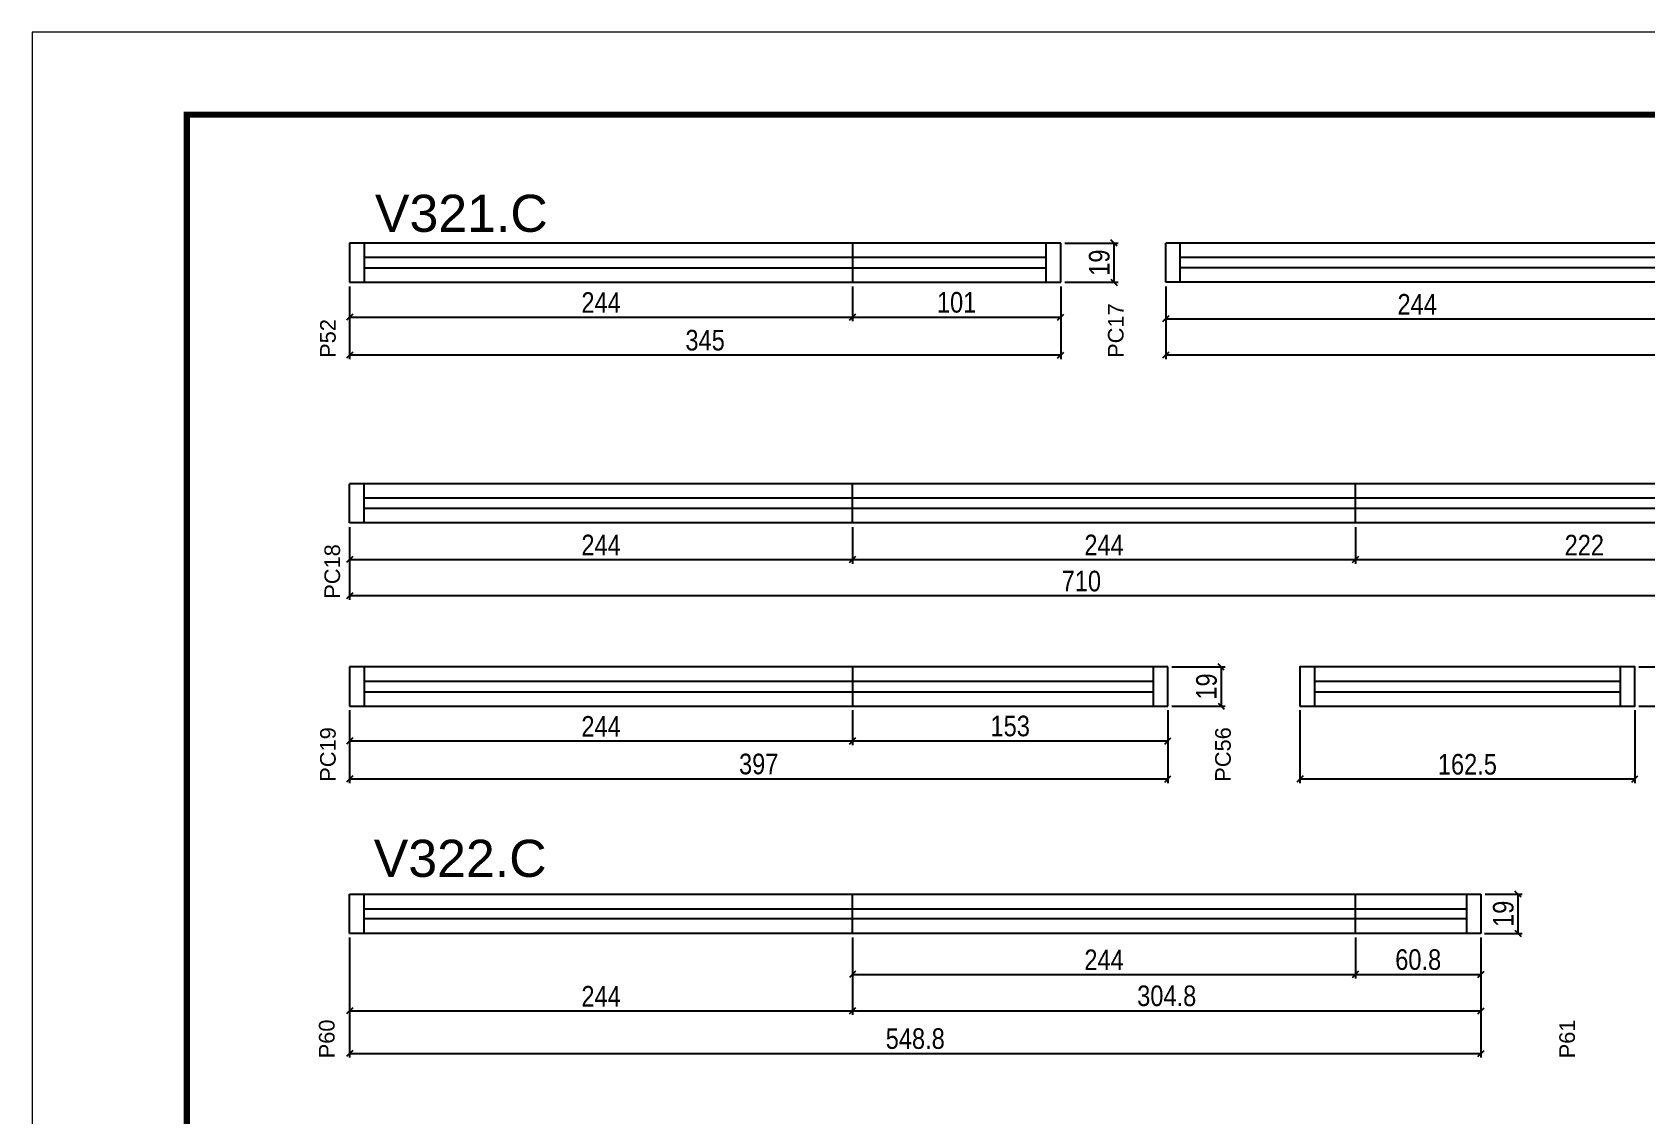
# Model space of a CAD drawing. Extents: x -3394 to 16474, y 3662 to 14397.
# Drawn here: x 7442 to 8225, y 11574 to 12099 of the extents above; entities that cross this region are included whole.
import ezdxf

# ---------------------------------------------------------------- set-up
doc = ezdxf.new("R2010")
doc.units = 0
doc.linetypes.add('DASHED', pattern=[0.75, 0.5, -0.25])
doc.layers.get('0').update_dxf_attribs({"linetype": 'CONTINUOUS'})
doc.layers.get('Defpoints').update_dxf_attribs({"linetype": 'CONTINUOUS'})
for name, color, linetype in [('COTA', 241, 'CONTINUOUS'), ('NOMENCLATURA', 7, 'CONTINUOUS'), ('Painéis', 200, 'CONTINUOUS'), ('SARR_2.2x7', 40, 'CONTINUOUS')]:
    doc.layers.add(name, color=color, linetype=linetype)
doc.layers.add('Folhas', color=255, linetype='CONTINUOUS', lineweight=9)
doc.layers.add('SARRAFO DE PRESSAO', color=251, linetype='DASHED', lineweight=9)
doc.styles.add('ARIAL', font='arial.ttf')
doc.styles.add('COTA TECNICA', font='techl___.ttf', dxfattribs={"height": 10})
doc.dimstyles.new('PAINEL', dxfattribs={"dimtxt": 10, "dimasz": 3, "dimexe": 3, "dimexo": 3, "dimgap": 3, "dimtad": 1, "dimdec": 1, "dimzin": 12, "dimdsep": 46, "dimtxsty": 'COTA TECNICA', "dimblk1": 'OBLIQUE', "dimblk2": 'OBLIQUE', "dimsah": 1, "dimcen": 0.9, "dimclrd": 4, "dimclre": 4, "dimclrt": 240, "dimadec": 1, "dimazin": 3, "dimtfac": 1, "dimtdec": 1, "dimtmove": 0, "dimatfit": 3, "dimfxl": 1, "dimtolj": 1, "dimtzin": 12, "dimarcsym": 0})

# ---------------------------------------------------------------- blocks, each defined once
blk = doc.blocks.new('9999999999')
at = {"layer": 'Folhas'}
blk.add_lwpolyline([(98138.98, 34190.21), (99623.98, 34190.21), (99623.98, 35240.21), (98138.98, 35240.21)], close=True, dxfattribs=at)
at = {"layer": 'Folhas', "color": 30, "const_width": 3}
blk.add_lwpolyline([(98213.98, 34230.21), (99583.98, 34230.21), (99583.98, 35200.21), (98213.98, 35200.21)], close=True, dxfattribs=at)
blk = doc.blocks.new('_Oblique')
at = {"color": 0, "linetype": 'ByBlock', "lineweight": -2}
blk.add_line((-0.5, -0.5), (0.5, 0.5), dxfattribs=at)
blk = doc.blocks.new('*D193')
at = {"layer": 'COTA', "color": 4, "linetype": 'Continuous', "lineweight": -2, "transparency": 16777216}
for p, q in [((7943.1, 11997.16), (7968.97, 11997.16)), ((7966.97, 11997.16), (7966.97, 11978.16)), ((7943.1, 11978.16), (7968.97, 11978.16))]:
    blk.add_line(p, q, dxfattribs=at)
at = {"layer": 'Defpoints', "color": 0, "linetype": 'Continuous', "transparency": 16777216}
for p in [(7941.1, 11997.16), (7941.1, 11978.16), (7966.97, 11978.16)]:
    blk.add_point(p, dxfattribs=at)
at = {"layer": 'COTA', "color": 4, "linetype": 'Continuous', "lineweight": -2, "transparency": 16777216, "xscale": 3, "yscale": 3, "zscale": 3}
for p, rotation in [((7966.97, 11997.16), 90), ((7966.97, 11978.16), 270)]:
    blk.add_blockref('_Oblique', p, dxfattribs=dict(at, rotation=rotation))
at = {"layer": 'COTA', "color": 240, "linetype": 'Continuous', "transparency": 16777216, "insert": (7959.88, 11987.66), "char_height": 10, "attachment_point": 5, "rotation": 90, "style": 'COTA TECNICA'}
blk.add_mtext('\\A1;19', dxfattribs=at)
blk = doc.blocks.new('*D194')
at = {"layer": 'COTA', "color": 4, "linetype": 'Continuous', "lineweight": -2, "transparency": 16777216}
for p, q in [((7596.14, 11976.16), (7596.14, 11940.78)), ((7941.1, 11976.16), (7941.1, 11940.78)), ((7941.1, 11942.78), (7596.14, 11942.78))]:
    blk.add_line(p, q, dxfattribs=at)
at = {"layer": 'Defpoints', "color": 0, "linetype": 'Continuous', "transparency": 16777216}
for p in [(7596.14, 11978.16), (7941.1, 11978.16), (7596.14, 11942.78)]:
    blk.add_point(p, dxfattribs=at)
at = {"layer": 'COTA', "color": 4, "linetype": 'Continuous', "lineweight": -2, "transparency": 16777216, "xscale": 3, "yscale": 3, "zscale": 3, "rotation": 180}
blk.add_blockref('_Oblique', (7596.14, 11942.78), dxfattribs=at)
at = {"layer": 'COTA', "color": 4, "linetype": 'Continuous', "lineweight": -2, "transparency": 16777216, "xscale": 3, "yscale": 3, "zscale": 3}
blk.add_blockref('_Oblique', (7941.1, 11942.78), dxfattribs=at)
at = {"layer": 'COTA', "color": 240, "linetype": 'Continuous', "transparency": 16777216, "insert": (7768.62, 11950), "char_height": 10, "attachment_point": 5, "style": 'COTA TECNICA'}
blk.add_mtext('\\A1;345', dxfattribs=at)
blk = doc.blocks.new('*D195')
at = {"layer": 'COTA', "color": 4, "linetype": 'Continuous', "lineweight": -2, "transparency": 16777216}
for p, q in [((7596.14, 11976.16), (7596.14, 11959.26)), ((7840.14, 11976.16), (7840.14, 11959.26)), ((7596.14, 11961.26), (7840.14, 11961.26))]:
    blk.add_line(p, q, dxfattribs=at)
at = {"layer": 'Defpoints', "color": 0, "linetype": 'Continuous', "transparency": 16777216}
for p in [(7596.14, 11978.16), (7840.14, 11978.16), (7840.14, 11961.26)]:
    blk.add_point(p, dxfattribs=at)
at = {"layer": 'COTA', "color": 4, "linetype": 'Continuous', "lineweight": -2, "transparency": 16777216, "xscale": 3, "yscale": 3, "zscale": 3, "rotation": 180}
blk.add_blockref('_Oblique', (7596.14, 11961.26), dxfattribs=at)
at = {"layer": 'COTA', "color": 4, "linetype": 'Continuous', "lineweight": -2, "transparency": 16777216, "xscale": 3, "yscale": 3, "zscale": 3}
blk.add_blockref('_Oblique', (7840.14, 11961.26), dxfattribs=at)
at = {"layer": 'COTA', "color": 240, "linetype": 'Continuous', "transparency": 16777216, "insert": (7718.14, 11968.33), "char_height": 10, "attachment_point": 5, "style": 'COTA TECNICA'}
blk.add_mtext('\\A1;244', dxfattribs=at)
blk = doc.blocks.new('*D196')
at = {"layer": 'COTA', "color": 4, "linetype": 'Continuous', "lineweight": -2, "transparency": 16777216}
for p, q in [((7840.14, 11976.16), (7840.14, 11959.26)), ((7941.1, 11976.16), (7941.1, 11959.26)), ((7840.14, 11961.26), (7941.1, 11961.26))]:
    blk.add_line(p, q, dxfattribs=at)
at = {"layer": 'Defpoints', "color": 0, "linetype": 'Continuous', "transparency": 16777216}
for p in [(7840.14, 11978.16), (7941.1, 11978.16), (7941.1, 11961.26)]:
    blk.add_point(p, dxfattribs=at)
at = {"layer": 'COTA', "color": 4, "linetype": 'Continuous', "lineweight": -2, "transparency": 16777216, "xscale": 3, "yscale": 3, "zscale": 3, "rotation": 180}
blk.add_blockref('_Oblique', (7840.14, 11961.26), dxfattribs=at)
at = {"layer": 'COTA', "color": 4, "linetype": 'Continuous', "lineweight": -2, "transparency": 16777216, "xscale": 3, "yscale": 3, "zscale": 3}
blk.add_blockref('_Oblique', (7941.1, 11961.26), dxfattribs=at)
at = {"layer": 'COTA', "color": 240, "linetype": 'Continuous', "transparency": 16777216, "insert": (7890.62, 11968.36), "char_height": 10, "attachment_point": 5, "style": 'COTA TECNICA'}
blk.add_mtext('\\A1;101', dxfattribs=at)
blk = doc.blocks.new('*D198')
at = {"layer": 'COTA', "color": 4, "linetype": 'Continuous', "lineweight": -2, "transparency": 16777216}
for p, q in [((7992.05, 11976.16), (7992.05, 11958.39)), ((8236.05, 11976.16), (8236.05, 11958.39)), ((7992.05, 11960.39), (8236.05, 11960.39))]:
    blk.add_line(p, q, dxfattribs=at)
at = {"layer": 'Defpoints', "color": 0, "linetype": 'Continuous', "transparency": 16777216}
for p in [(7992.05, 11978.16), (8236.05, 11978.16), (8236.05, 11960.39)]:
    blk.add_point(p, dxfattribs=at)
at = {"layer": 'COTA', "color": 4, "linetype": 'Continuous', "lineweight": -2, "transparency": 16777216, "xscale": 3, "yscale": 3, "zscale": 3, "rotation": 180}
blk.add_blockref('_Oblique', (7992.05, 11960.39), dxfattribs=at)
at = {"layer": 'COTA', "color": 4, "linetype": 'Continuous', "lineweight": -2, "transparency": 16777216, "xscale": 3, "yscale": 3, "zscale": 3}
blk.add_blockref('_Oblique', (8236.05, 11960.39), dxfattribs=at)
at = {"layer": 'COTA', "color": 240, "linetype": 'Continuous', "transparency": 16777216, "insert": (8114.05, 11967.47), "char_height": 10, "attachment_point": 5, "style": 'COTA TECNICA'}
blk.add_mtext('\\A1;244', dxfattribs=at)
blk = doc.blocks.new('*D201')
at = {"layer": 'COTA', "color": 4, "linetype": 'Continuous', "lineweight": -2, "transparency": 16777216}
for p, q in [((7992.05, 11976.16), (7992.05, 11940.78)), ((8622.03, 11976.16), (8622.03, 11940.78)), ((8622.03, 11942.78), (7992.05, 11942.78))]:
    blk.add_line(p, q, dxfattribs=at)
at = {"layer": 'Defpoints', "color": 0, "linetype": 'Continuous', "transparency": 16777216}
for p in [(7992.05, 11978.16), (8622.03, 11978.16), (7992.05, 11942.78)]:
    blk.add_point(p, dxfattribs=at)
at = {"layer": 'COTA', "color": 4, "linetype": 'Continuous', "lineweight": -2, "transparency": 16777216, "xscale": 3, "yscale": 3, "zscale": 3, "rotation": 180}
blk.add_blockref('_Oblique', (7992.05, 11942.78), dxfattribs=at)
at = {"layer": 'COTA', "color": 4, "linetype": 'Continuous', "lineweight": -2, "transparency": 16777216, "xscale": 3, "yscale": 3, "zscale": 3}
blk.add_blockref('_Oblique', (8622.03, 11942.78), dxfattribs=at)
at = {"layer": 'COTA', "color": 240, "linetype": 'Continuous', "transparency": 16777216, "insert": (8307.04, 11950), "char_height": 10, "attachment_point": 5, "style": 'COTA TECNICA'}
blk.add_mtext('\\A1;630', dxfattribs=at)
blk = doc.blocks.new('*D202')
at = {"layer": 'COTA', "color": 4, "linetype": 'Continuous', "lineweight": -2, "transparency": 16777216}
for p, q in [((7596.14, 11859.44), (7596.14, 11841.67)), ((7840.14, 11859.44), (7840.14, 11841.67)), ((7596.14, 11843.67), (7840.14, 11843.67))]:
    blk.add_line(p, q, dxfattribs=at)
at = {"layer": 'Defpoints', "color": 0, "linetype": 'Continuous', "transparency": 16777216}
for p in [(7596.14, 11861.44), (7840.14, 11861.44), (7840.14, 11843.67)]:
    blk.add_point(p, dxfattribs=at)
at = {"layer": 'COTA', "color": 4, "linetype": 'Continuous', "lineweight": -2, "transparency": 16777216, "xscale": 3, "yscale": 3, "zscale": 3, "rotation": 180}
blk.add_blockref('_Oblique', (7596.14, 11843.67), dxfattribs=at)
at = {"layer": 'COTA', "color": 4, "linetype": 'Continuous', "lineweight": -2, "transparency": 16777216, "xscale": 3, "yscale": 3, "zscale": 3}
blk.add_blockref('_Oblique', (7840.14, 11843.67), dxfattribs=at)
at = {"layer": 'COTA', "color": 240, "linetype": 'Continuous', "transparency": 16777216, "insert": (7718.14, 11850.74), "char_height": 10, "attachment_point": 5, "style": 'COTA TECNICA'}
blk.add_mtext('\\A1;244', dxfattribs=at)
blk = doc.blocks.new('*D203')
at = {"layer": 'COTA', "color": 4, "linetype": 'Continuous', "lineweight": -2, "transparency": 16777216}
for p, q in [((7840.14, 11859.44), (7840.14, 11841.67)), ((8084.14, 11859.44), (8084.14, 11841.67)), ((7840.14, 11843.67), (8084.14, 11843.67))]:
    blk.add_line(p, q, dxfattribs=at)
at = {"layer": 'Defpoints', "color": 0, "linetype": 'Continuous', "transparency": 16777216}
for p in [(7840.14, 11861.44), (8084.14, 11861.44), (8084.14, 11843.67)]:
    blk.add_point(p, dxfattribs=at)
at = {"layer": 'COTA', "color": 4, "linetype": 'Continuous', "lineweight": -2, "transparency": 16777216, "xscale": 3, "yscale": 3, "zscale": 3, "rotation": 180}
blk.add_blockref('_Oblique', (7840.14, 11843.67), dxfattribs=at)
at = {"layer": 'COTA', "color": 4, "linetype": 'Continuous', "lineweight": -2, "transparency": 16777216, "xscale": 3, "yscale": 3, "zscale": 3}
blk.add_blockref('_Oblique', (8084.14, 11843.67), dxfattribs=at)
at = {"layer": 'COTA', "color": 240, "linetype": 'Continuous', "transparency": 16777216, "insert": (7962.14, 11850.74), "char_height": 10, "attachment_point": 5, "style": 'COTA TECNICA'}
blk.add_mtext('\\A1;244', dxfattribs=at)
blk = doc.blocks.new('*D204')
at = {"layer": 'COTA', "color": 4, "linetype": 'Continuous', "lineweight": -2, "transparency": 16777216}
for p, q in [((8084.14, 11859.44), (8084.14, 11841.67)), ((8306.12, 11859.44), (8306.12, 11841.67)), ((8084.14, 11843.67), (8306.12, 11843.67))]:
    blk.add_line(p, q, dxfattribs=at)
at = {"layer": 'Defpoints', "color": 0, "linetype": 'Continuous', "transparency": 16777216}
for p in [(8084.14, 11861.44), (8306.12, 11861.44), (8306.12, 11843.67)]:
    blk.add_point(p, dxfattribs=at)
at = {"layer": 'COTA', "color": 4, "linetype": 'Continuous', "lineweight": -2, "transparency": 16777216, "xscale": 3, "yscale": 3, "zscale": 3, "rotation": 180}
blk.add_blockref('_Oblique', (8084.14, 11843.67), dxfattribs=at)
at = {"layer": 'COTA', "color": 4, "linetype": 'Continuous', "lineweight": -2, "transparency": 16777216, "xscale": 3, "yscale": 3, "zscale": 3}
blk.add_blockref('_Oblique', (8306.12, 11843.67), dxfattribs=at)
at = {"layer": 'COTA', "color": 240, "linetype": 'Continuous', "transparency": 16777216, "insert": (8195.13, 11850.67), "char_height": 10, "attachment_point": 5, "style": 'COTA TECNICA'}
blk.add_mtext('\\A1;222', dxfattribs=at)
blk = doc.blocks.new('*D205')
at = {"layer": 'COTA', "color": 4, "linetype": 'Continuous', "lineweight": -2, "transparency": 16777216}
for p, q in [((7596.14, 11859.44), (7596.14, 11824.06)), ((8306.12, 11859.44), (8306.12, 11824.06)), ((8306.12, 11826.06), (7596.14, 11826.06))]:
    blk.add_line(p, q, dxfattribs=at)
at = {"layer": 'Defpoints', "color": 0, "linetype": 'Continuous', "transparency": 16777216}
for p in [(7596.14, 11861.44), (8306.12, 11861.44), (7596.14, 11826.06)]:
    blk.add_point(p, dxfattribs=at)
at = {"layer": 'COTA', "color": 4, "linetype": 'Continuous', "lineweight": -2, "transparency": 16777216, "xscale": 3, "yscale": 3, "zscale": 3, "rotation": 180}
blk.add_blockref('_Oblique', (7596.14, 11826.06), dxfattribs=at)
at = {"layer": 'COTA', "color": 4, "linetype": 'Continuous', "lineweight": -2, "transparency": 16777216, "xscale": 3, "yscale": 3, "zscale": 3}
blk.add_blockref('_Oblique', (8306.12, 11826.06), dxfattribs=at)
at = {"layer": 'COTA', "color": 240, "linetype": 'Continuous', "transparency": 16777216, "insert": (7951.13, 11833.16), "char_height": 10, "attachment_point": 5, "style": 'COTA TECNICA'}
blk.add_mtext('\\A1;710', dxfattribs=at)
blk = doc.blocks.new('*D206')
at = {"layer": 'COTA', "color": 4, "linetype": 'Continuous', "lineweight": -2, "transparency": 16777216}
for p, q in [((7995.1, 11791.58), (8020.97, 11791.58)), ((8018.97, 11791.58), (8018.97, 11772.58)), ((7995.1, 11772.58), (8020.97, 11772.58))]:
    blk.add_line(p, q, dxfattribs=at)
at = {"layer": 'Defpoints', "color": 0, "linetype": 'Continuous', "transparency": 16777216}
for p in [(7993.1, 11791.58), (7993.1, 11772.58), (8018.97, 11772.58)]:
    blk.add_point(p, dxfattribs=at)
at = {"layer": 'COTA', "color": 4, "linetype": 'Continuous', "lineweight": -2, "transparency": 16777216, "xscale": 3, "yscale": 3, "zscale": 3}
for p, rotation in [((8018.97, 11791.58), 90), ((8018.97, 11772.58), 270)]:
    blk.add_blockref('_Oblique', p, dxfattribs=dict(at, rotation=rotation))
at = {"layer": 'COTA', "color": 240, "linetype": 'Continuous', "transparency": 16777216, "insert": (8011.88, 11782.08), "char_height": 10, "attachment_point": 5, "rotation": 90, "style": 'COTA TECNICA'}
blk.add_mtext('\\A1;19', dxfattribs=at)
blk = doc.blocks.new('*D207')
at = {"layer": 'COTA', "color": 4, "linetype": 'Continuous', "lineweight": -2, "transparency": 16777216}
for p, q in [((7596.14, 11770.58), (7596.14, 11735.2)), ((7993.1, 11770.58), (7993.1, 11735.2)), ((7993.1, 11737.2), (7596.14, 11737.2))]:
    blk.add_line(p, q, dxfattribs=at)
at = {"layer": 'Defpoints', "color": 0, "linetype": 'Continuous', "transparency": 16777216}
for p in [(7596.14, 11772.58), (7993.1, 11772.58), (7596.14, 11737.2)]:
    blk.add_point(p, dxfattribs=at)
at = {"layer": 'COTA', "color": 4, "linetype": 'Continuous', "lineweight": -2, "transparency": 16777216, "xscale": 3, "yscale": 3, "zscale": 3, "rotation": 180}
blk.add_blockref('_Oblique', (7596.14, 11737.2), dxfattribs=at)
at = {"layer": 'COTA', "color": 4, "linetype": 'Continuous', "lineweight": -2, "transparency": 16777216, "xscale": 3, "yscale": 3, "zscale": 3}
blk.add_blockref('_Oblique', (7993.1, 11737.2), dxfattribs=at)
at = {"layer": 'COTA', "color": 240, "linetype": 'Continuous', "transparency": 16777216, "insert": (7794.62, 11744.45), "char_height": 10, "attachment_point": 5, "style": 'COTA TECNICA'}
blk.add_mtext('\\A1;397', dxfattribs=at)
blk = doc.blocks.new('*D208')
at = {"layer": 'COTA', "color": 4, "linetype": 'Continuous', "lineweight": -2, "transparency": 16777216}
for p, q in [((7596.14, 11770.58), (7596.14, 11753.67)), ((7840.14, 11770.58), (7840.14, 11753.67)), ((7596.14, 11755.67), (7840.14, 11755.67))]:
    blk.add_line(p, q, dxfattribs=at)
at = {"layer": 'Defpoints', "color": 0, "linetype": 'Continuous', "transparency": 16777216}
for p in [(7596.14, 11772.58), (7840.14, 11772.58), (7840.14, 11755.67)]:
    blk.add_point(p, dxfattribs=at)
at = {"layer": 'COTA', "color": 4, "linetype": 'Continuous', "lineweight": -2, "transparency": 16777216, "xscale": 3, "yscale": 3, "zscale": 3, "rotation": 180}
blk.add_blockref('_Oblique', (7596.14, 11755.67), dxfattribs=at)
at = {"layer": 'COTA', "color": 4, "linetype": 'Continuous', "lineweight": -2, "transparency": 16777216, "xscale": 3, "yscale": 3, "zscale": 3}
blk.add_blockref('_Oblique', (7840.14, 11755.67), dxfattribs=at)
at = {"layer": 'COTA', "color": 240, "linetype": 'Continuous', "transparency": 16777216, "insert": (7718.14, 11762.75), "char_height": 10, "attachment_point": 5, "style": 'COTA TECNICA'}
blk.add_mtext('\\A1;244', dxfattribs=at)
blk = doc.blocks.new('*D209')
at = {"layer": 'COTA', "color": 4, "linetype": 'Continuous', "lineweight": -2, "transparency": 16777216}
for p, q in [((7840.14, 11770.58), (7840.14, 11753.67)), ((7993.1, 11770.58), (7993.1, 11753.67)), ((7840.14, 11755.67), (7993.1, 11755.67))]:
    blk.add_line(p, q, dxfattribs=at)
at = {"layer": 'Defpoints', "color": 0, "linetype": 'Continuous', "transparency": 16777216}
for p in [(7840.14, 11772.58), (7993.1, 11772.58), (7993.1, 11755.67)]:
    blk.add_point(p, dxfattribs=at)
at = {"layer": 'COTA', "color": 4, "linetype": 'Continuous', "lineweight": -2, "transparency": 16777216, "xscale": 3, "yscale": 3, "zscale": 3, "rotation": 180}
blk.add_blockref('_Oblique', (7840.14, 11755.67), dxfattribs=at)
at = {"layer": 'COTA', "color": 4, "linetype": 'Continuous', "lineweight": -2, "transparency": 16777216, "xscale": 3, "yscale": 3, "zscale": 3}
blk.add_blockref('_Oblique', (7993.1, 11755.67), dxfattribs=at)
at = {"layer": 'COTA', "color": 240, "linetype": 'Continuous', "transparency": 16777216, "insert": (7916.62, 11762.89), "char_height": 10, "attachment_point": 5, "style": 'COTA TECNICA'}
blk.add_mtext('\\A1;153', dxfattribs=at)
blk = doc.blocks.new('*D210')
at = {"layer": 'COTA', "color": 4, "linetype": 'Continuous', "lineweight": -2, "transparency": 16777216}
for p, q in [((8221.64, 11791.58), (8247.51, 11791.58)), ((8245.51, 11791.58), (8245.51, 11772.58)), ((8221.64, 11772.58), (8247.51, 11772.58))]:
    blk.add_line(p, q, dxfattribs=at)
at = {"layer": 'Defpoints', "color": 0, "linetype": 'Continuous', "transparency": 16777216}
for p in [(8219.64, 11791.58), (8219.64, 11772.58), (8245.51, 11772.58)]:
    blk.add_point(p, dxfattribs=at)
at = {"layer": 'COTA', "color": 4, "linetype": 'Continuous', "lineweight": -2, "transparency": 16777216, "xscale": 3, "yscale": 3, "zscale": 3}
for p, rotation in [((8245.51, 11791.58), 90), ((8245.51, 11772.58), 270)]:
    blk.add_blockref('_Oblique', p, dxfattribs=dict(at, rotation=rotation))
at = {"layer": 'COTA', "color": 240, "linetype": 'Continuous', "transparency": 16777216, "insert": (8238.42, 11782.08), "char_height": 10, "attachment_point": 5, "rotation": 90, "style": 'COTA TECNICA'}
blk.add_mtext('\\A1;19', dxfattribs=at)
blk = doc.blocks.new('*D211')
at = {"layer": 'COTA', "color": 4, "linetype": 'Continuous', "lineweight": -2, "transparency": 16777216}
for p, q in [((8057.17, 11770.58), (8057.17, 11735.2)), ((8219.64, 11770.58), (8219.64, 11735.2)), ((8219.64, 11737.2), (8057.17, 11737.2))]:
    blk.add_line(p, q, dxfattribs=at)
at = {"layer": 'Defpoints', "color": 0, "linetype": 'Continuous', "transparency": 16777216}
for p in [(8057.17, 11772.58), (8219.64, 11772.58), (8057.17, 11737.2)]:
    blk.add_point(p, dxfattribs=at)
at = {"layer": 'COTA', "color": 4, "linetype": 'Continuous', "lineweight": -2, "transparency": 16777216, "xscale": 3, "yscale": 3, "zscale": 3, "rotation": 180}
blk.add_blockref('_Oblique', (8057.17, 11737.2), dxfattribs=at)
at = {"layer": 'COTA', "color": 4, "linetype": 'Continuous', "lineweight": -2, "transparency": 16777216, "xscale": 3, "yscale": 3, "zscale": 3}
blk.add_blockref('_Oblique', (8219.64, 11737.2), dxfattribs=at)
at = {"layer": 'COTA', "color": 240, "linetype": 'Continuous', "transparency": 16777216, "insert": (8138.41, 11744.31), "char_height": 10, "attachment_point": 5, "style": 'COTA TECNICA'}
blk.add_mtext('\\A1;162.5', dxfattribs=at)
blk = doc.blocks.new('*D214')
at = {"layer": 'COTA', "color": 4, "linetype": 'Continuous', "lineweight": -2, "transparency": 16777216}
for p, q in [((7596.14, 11660.34), (7596.14, 11622.78)), ((7840.14, 11660.34), (7840.14, 11622.78)), ((7596.14, 11624.78), (7840.14, 11624.78))]:
    blk.add_line(p, q, dxfattribs=at)
at = {"layer": 'Defpoints', "color": 0, "linetype": 'Continuous', "transparency": 16777216}
for p in [(7596.14, 11662.34), (7840.14, 11662.34), (7840.14, 11624.78)]:
    blk.add_point(p, dxfattribs=at)
at = {"layer": 'COTA', "color": 4, "linetype": 'Continuous', "lineweight": -2, "transparency": 16777216, "xscale": 3, "yscale": 3, "zscale": 3, "rotation": 180}
blk.add_blockref('_Oblique', (7596.14, 11624.78), dxfattribs=at)
at = {"layer": 'COTA', "color": 4, "linetype": 'Continuous', "lineweight": -2, "transparency": 16777216, "xscale": 3, "yscale": 3, "zscale": 3}
blk.add_blockref('_Oblique', (7840.14, 11624.78), dxfattribs=at)
at = {"layer": 'COTA', "color": 240, "linetype": 'Continuous', "transparency": 16777216, "insert": (7718.14, 11631.86), "char_height": 10, "attachment_point": 5, "style": 'COTA TECNICA'}
blk.add_mtext('\\A1;244', dxfattribs=at)
blk = doc.blocks.new('*D215')
at = {"layer": 'COTA', "color": 4, "linetype": 'Continuous', "lineweight": -2, "transparency": 16777216}
for p, q in [((7840.14, 11660.34), (7840.14, 11640.45)), ((8084.14, 11660.34), (8084.14, 11640.45)), ((7840.14, 11642.45), (8084.14, 11642.45))]:
    blk.add_line(p, q, dxfattribs=at)
at = {"layer": 'Defpoints', "color": 0, "linetype": 'Continuous', "transparency": 16777216}
for p in [(7840.14, 11662.34), (8084.14, 11662.34), (8084.14, 11642.45)]:
    blk.add_point(p, dxfattribs=at)
at = {"layer": 'COTA', "color": 4, "linetype": 'Continuous', "lineweight": -2, "transparency": 16777216, "xscale": 3, "yscale": 3, "zscale": 3, "rotation": 180}
blk.add_blockref('_Oblique', (7840.14, 11642.45), dxfattribs=at)
at = {"layer": 'COTA', "color": 4, "linetype": 'Continuous', "lineweight": -2, "transparency": 16777216, "xscale": 3, "yscale": 3, "zscale": 3}
blk.add_blockref('_Oblique', (8084.14, 11642.45), dxfattribs=at)
at = {"layer": 'COTA', "color": 240, "linetype": 'Continuous', "transparency": 16777216, "insert": (7962.14, 11649.53), "char_height": 10, "attachment_point": 5, "style": 'COTA TECNICA'}
blk.add_mtext('\\A1;244', dxfattribs=at)
blk = doc.blocks.new('*D216')
at = {"layer": 'COTA', "color": 4, "linetype": 'Continuous', "lineweight": -2, "transparency": 16777216}
for p, q in [((8084.14, 11660.34), (8084.14, 11640.45)), ((8144.97, 11660.34), (8144.97, 11640.45)), ((8084.14, 11642.45), (8144.97, 11642.45))]:
    blk.add_line(p, q, dxfattribs=at)
at = {"layer": 'Defpoints', "color": 0, "linetype": 'Continuous', "transparency": 16777216}
for p in [(8084.14, 11662.34), (8144.97, 11662.34), (8144.97, 11642.45)]:
    blk.add_point(p, dxfattribs=at)
at = {"layer": 'COTA', "color": 4, "linetype": 'Continuous', "lineweight": -2, "transparency": 16777216, "xscale": 3, "yscale": 3, "zscale": 3, "rotation": 180}
blk.add_blockref('_Oblique', (8084.14, 11642.45), dxfattribs=at)
at = {"layer": 'COTA', "color": 4, "linetype": 'Continuous', "lineweight": -2, "transparency": 16777216, "xscale": 3, "yscale": 3, "zscale": 3}
blk.add_blockref('_Oblique', (8144.97, 11642.45), dxfattribs=at)
at = {"layer": 'COTA', "color": 240, "linetype": 'Continuous', "transparency": 16777216, "insert": (8114.55, 11649.58), "char_height": 10, "attachment_point": 5, "style": 'COTA TECNICA'}
blk.add_mtext('\\A1;60.8', dxfattribs=at)
blk = doc.blocks.new('*D217')
at = {"layer": 'COTA', "color": 4, "linetype": 'Continuous', "lineweight": -2, "transparency": 16777216}
for p, q in [((7596.14, 11660.34), (7596.14, 11602.13)), ((8144.97, 11660.34), (8144.97, 11602.13)), ((7596.14, 11604.13), (8144.97, 11604.13))]:
    blk.add_line(p, q, dxfattribs=at)
at = {"layer": 'Defpoints', "color": 0, "linetype": 'Continuous', "transparency": 16777216}
for p in [(7596.14, 11662.34), (8144.97, 11662.34), (8144.97, 11604.13)]:
    blk.add_point(p, dxfattribs=at)
at = {"layer": 'COTA', "color": 4, "linetype": 'Continuous', "lineweight": -2, "transparency": 16777216, "xscale": 3, "yscale": 3, "zscale": 3, "rotation": 180}
blk.add_blockref('_Oblique', (7596.14, 11604.13), dxfattribs=at)
at = {"layer": 'COTA', "color": 4, "linetype": 'Continuous', "lineweight": -2, "transparency": 16777216, "xscale": 3, "yscale": 3, "zscale": 3}
blk.add_blockref('_Oblique', (8144.97, 11604.13), dxfattribs=at)
at = {"layer": 'COTA', "color": 240, "linetype": 'Continuous', "transparency": 16777216, "insert": (7870.55, 11611.26), "char_height": 10, "attachment_point": 5, "style": 'COTA TECNICA'}
blk.add_mtext('\\A1;548.8', dxfattribs=at)
blk = doc.blocks.new('*D218')
at = {"layer": 'COTA', "color": 4, "linetype": 'Continuous', "lineweight": -2, "transparency": 16777216}
for p, q in [((8146.97, 11681.34), (8164.96, 11681.34)), ((8162.96, 11662.34), (8162.96, 11681.34)), ((8146.69, 11662.34), (8164.96, 11662.34))]:
    blk.add_line(p, q, dxfattribs=at)
at = {"layer": 'Defpoints', "color": 0, "linetype": 'Continuous', "transparency": 16777216}
for p in [(8144.97, 11681.34), (8162.96, 11681.34), (8144.69, 11662.34)]:
    blk.add_point(p, dxfattribs=at)
at = {"layer": 'COTA', "color": 4, "linetype": 'Continuous', "lineweight": -2, "transparency": 16777216, "xscale": 3, "yscale": 3, "zscale": 3}
for p, rotation in [((8162.96, 11681.34), 90), ((8162.96, 11662.34), 270)]:
    blk.add_blockref('_Oblique', p, dxfattribs=dict(at, rotation=rotation))
at = {"layer": 'COTA', "color": 240, "linetype": 'Continuous', "transparency": 16777216, "insert": (8155.87, 11671.84), "char_height": 10, "attachment_point": 5, "rotation": 90, "style": 'COTA TECNICA'}
blk.add_mtext('\\A1;19', dxfattribs=at)
blk = doc.blocks.new('*D219')
at = {"layer": 'COTA', "color": 4, "linetype": 'Continuous', "lineweight": -2, "transparency": 16777216}
for p, q in [((7840.14, 11660.34), (7840.14, 11622.78)), ((8144.97, 11660.34), (8144.97, 11622.78)), ((7840.14, 11624.78), (8144.97, 11624.78))]:
    blk.add_line(p, q, dxfattribs=at)
at = {"layer": 'Defpoints', "color": 0, "linetype": 'Continuous', "transparency": 16777216}
for p in [(7840.14, 11662.34), (8144.97, 11662.34), (8144.97, 11624.78)]:
    blk.add_point(p, dxfattribs=at)
at = {"layer": 'COTA', "color": 4, "linetype": 'Continuous', "lineweight": -2, "transparency": 16777216, "xscale": 3, "yscale": 3, "zscale": 3, "rotation": 180}
blk.add_blockref('_Oblique', (7840.14, 11624.78), dxfattribs=at)
at = {"layer": 'COTA', "color": 4, "linetype": 'Continuous', "lineweight": -2, "transparency": 16777216, "xscale": 3, "yscale": 3, "zscale": 3}
blk.add_blockref('_Oblique', (8144.97, 11624.78), dxfattribs=at)
at = {"layer": 'COTA', "color": 240, "linetype": 'Continuous', "transparency": 16777216, "insert": (7992.55, 11632.02), "char_height": 10, "attachment_point": 5, "style": 'COTA TECNICA'}
blk.add_mtext('\\A1;304.8', dxfattribs=at)

msp = doc.modelspace()

# ---------------------------------------------------------------- linework, layer by layer
at = {"layer": 'Painéis', "linetype": 'Continuous'}
for p, q in [((7941.1, 11997.16), (7596.14, 11997.16)), ((7596.14, 11997.16), (7596.14, 11978.16)), ((7840.14, 11997.16), (7840.14, 11978.16)), ((7941.1, 11978.16), (7941.1, 11997.16)), ((8603.03, 11997.16), (7992.05, 11997.16)), ((7992.05, 11978.16), (7992.05, 11997.16)), ((7596.14, 11978.16), (7941.1, 11978.16)), ((8603.03, 11978.16), (7992.05, 11978.16)), ((8287.12, 11880.44), (7596.14, 11880.44)), ((7596.14, 11861.44), (7596.14, 11880.44)), ((7840.14, 11861.44), (7840.14, 11880.44)), ((8084.14, 11861.44), (8084.14, 11880.44)), ((8287.12, 11861.44), (7596.14, 11861.44)), ((7993.1, 11791.58), (7596.14, 11791.58)), ((7596.14, 11791.58), (7596.14, 11772.58)), ((7840.14, 11791.58), (7840.14, 11772.58)), ((7993.1, 11772.58), (7993.1, 11791.58)), ((7596.14, 11772.58), (7993.1, 11772.58)), ((7596.14, 11662.34), (7596.14, 11681.34)), ((7596.14, 11681.34), (8144.97, 11681.34)), ((7840.14, 11662.34), (7840.14, 11681.34)), ((8084.14, 11662.34), (8084.14, 11681.34)), ((8144.97, 11681.34), (8144.97, 11662.34)), ((8144.89, 11674.34), (8144.97, 11674.34)), ((8144.97, 11662.34), (7596.14, 11662.34))]:
    msp.add_line(p, q, dxfattribs=at)
msp.add_lwpolyline([(8057.17, 11772.58), (8219.64, 11772.58), (8219.64, 11791.58), (8057.17, 11791.58)], close=True, dxfattribs=at)
at = {"layer": 'SARR_2.2x7', "ltscale": 25}
for p, q in [((7603.14, 11997.16), (7603.14, 11978.16)), ((7934.1, 11978.16), (7934.1, 11997.16)), ((7999.05, 11978.16), (7999.05, 11997.16)), ((7840.14, 11990.16), (7603.14, 11990.16)), ((7603.14, 11985.16), (7840.14, 11985.16)), ((7934.1, 11990.16), (7840.14, 11990.16)), ((7840.14, 11985.16), (7934.1, 11985.16)), ((8236.05, 11990.16), (7999.05, 11990.16)), ((8236.05, 11985.16), (7999.05, 11985.16)), ((7603.14, 11861.44), (7603.14, 11880.44)), ((7840.14, 11873.44), (7603.14, 11873.44)), ((7840.14, 11868.44), (7603.14, 11868.44)), ((8084.14, 11873.44), (7840.14, 11873.44)), ((8084.14, 11868.44), (7840.14, 11868.44)), ((8287.12, 11873.44), (8084.14, 11873.44)), ((8287.12, 11868.44), (8084.14, 11868.44)), ((7603.14, 11791.58), (7603.14, 11772.58)), ((7986.1, 11772.58), (7986.1, 11791.58)), ((8064.17, 11791.58), (8064.17, 11772.58)), ((8212.64, 11772.58), (8212.64, 11791.58)), ((7840.14, 11784.58), (7603.14, 11784.58)), ((7986.1, 11784.58), (7840.14, 11784.58)), ((8212.64, 11784.58), (8064.17, 11784.58)), ((7603.14, 11779.58), (7840.14, 11779.58)), ((7840.14, 11779.58), (7986.1, 11779.58)), ((8064.17, 11779.58), (8212.64, 11779.58)), ((7603.14, 11662.34), (7603.14, 11681.34)), ((8137.97, 11681.34), (8137.97, 11662.34)), ((7603.14, 11674.34), (7840.14, 11674.34)), ((7840.14, 11674.34), (8137.89, 11674.34)), ((7840.14, 11669.34), (7603.14, 11669.34)), ((8137.97, 11669.34), (7840.14, 11669.34))]:
    msp.add_line(p, q, dxfattribs=at)

# ---------------------------------------------------------------- block references
at = {"layer": 'SARRAFO DE PRESSAO', "color": 6, "linetype": 'ByBlock'}
msp.add_blockref('9999999999', (-90696.77, -23140.8), dxfattribs=at)

# ---------------------------------------------------------------- texts
at = {"layer": 'NOMENCLATURA', "linetype": 'Continuous', "style": 'ARIAL'}
for s, p in [('V321.C', (7608.43, 12002.61)), ('V322.C', (7607.86, 11689.76))]:
    msp.add_text(s, height=18, dxfattribs=at).set_placement(p)
for s, p in [('PC17', (7971.61, 11941.49)), ('P52', (7589.4, 11941.49)), ('PC18', (7591.52, 11824.68)), ('PC19', (7589.4, 11735.91)), ('PC56', (8023.61, 11735.91)), ('P60', (7588.84, 11601.76)), ('P61', (8190.55, 11601.76))]:
    msp.add_text(s, height=7.567, rotation=90, dxfattribs=at).set_placement(p)

# ---------------------------------------------------------------- dimensions: what is measured, and where the dimension line sits
at = {"layer": 'COTA', "linetype": 'Continuous'}
for base, p1, p2, picture, middle in [((7966.97, 11978.16), (7941.1, 11997.16), (7941.1, 11978.16), '*D193', (7959.88, 11987.66)), ((8018.97, 11772.58), (7993.1, 11791.58), (7993.1, 11772.58), '*D206', (8011.88, 11782.08)), ((8245.51, 11772.58), (8219.64, 11791.58), (8219.64, 11772.58), '*D210', (8238.42, 11782.08)), ((8162.96, 11681.34), (8144.69, 11662.34), (8144.97, 11681.34), '*D218', (8155.87, 11671.84))]:
    dim = msp.add_linear_dim(base=base, p1=p1, p2=p2, angle=90, dimstyle='PAINEL', override={"dimexe": 2, "dimexo": 2, "dimgap": 2, "dimadec": 8, "dimtix": 1, "dimatfit": 2, "dimldrblk": 'Oblique'}, dxfattribs=at)
    dim.commit()
    dim.dimension.update_dxf_attribs({"geometry": picture, "text_midpoint": middle})
for base, p1, p2, override, picture, middle in [((7596.14, 11942.78), (7941.1, 11978.16), (7596.14, 11978.16), {"dimexe": 2, "dimexo": 2, "dimgap": 2, "dimadec": 8, "dimtix": 1, "dimatfit": 2, "dimldrblk": 'Oblique'}, '*D194', (7768.62, 11950)), ((7840.14, 11961.26), (7596.14, 11978.16), (7840.14, 11978.16), {"dimexe": 2, "dimexo": 2, "dimgap": 2, "dimadec": 8, "dimtix": 1, "dimatfit": 2, "dimldrblk": 'Oblique'}, '*D195', (7718.14, 11968.33)), ((7941.1, 11961.26), (7840.14, 11978.16), (7941.1, 11978.16), {"dimexe": 2, "dimexo": 2, "dimgap": 2, "dimadec": 8, "dimtix": 1, "dimtmove": 1, "dimatfit": 2, "dimldrblk": 'Oblique'}, '*D196', (7890.62, 11968.36)), ((8236.05, 11960.39), (7992.05, 11978.16), (8236.05, 11978.16), {"dimexe": 2, "dimexo": 2, "dimgap": 2, "dimadec": 8, "dimtix": 1, "dimatfit": 2, "dimldrblk": 'Oblique'}, '*D198', (8114.05, 11967.47)), ((7992.05, 11942.78), (8622.03, 11978.16), (7992.05, 11978.16), {"dimexe": 2, "dimexo": 2, "dimgap": 2, "dimadec": 8, "dimtix": 1, "dimatfit": 2, "dimldrblk": 'Oblique'}, '*D201', (8307.04, 11950)), ((7840.14, 11843.67), (7596.14, 11861.44), (7840.14, 11861.44), {"dimexe": 2, "dimexo": 2, "dimgap": 2, "dimadec": 8, "dimtix": 1, "dimatfit": 2, "dimldrblk": 'Oblique'}, '*D202', (7718.14, 11850.74)), ((7596.14, 11826.06), (8306.12, 11861.44), (7596.14, 11861.44), {"dimexe": 2, "dimexo": 2, "dimgap": 2, "dimadec": 8, "dimtix": 1, "dimatfit": 2, "dimldrblk": 'Oblique'}, '*D205', (7951.13, 11833.16)), ((8084.14, 11843.67), (7840.14, 11861.44), (8084.14, 11861.44), {"dimexe": 2, "dimexo": 2, "dimgap": 2, "dimadec": 8, "dimtix": 1, "dimtmove": 1, "dimatfit": 2, "dimldrblk": 'Oblique'}, '*D203', (7962.14, 11850.74)), ((8306.12, 11843.67), (8084.14, 11861.44), (8306.12, 11861.44), {"dimexe": 2, "dimexo": 2, "dimgap": 2, "dimadec": 8, "dimtix": 1, "dimtmove": 1, "dimatfit": 2, "dimldrblk": 'Oblique'}, '*D204', (8195.13, 11850.67)), ((7596.14, 11737.2), (7993.1, 11772.58), (7596.14, 11772.58), {"dimexe": 2, "dimexo": 2, "dimgap": 2, "dimadec": 8, "dimtix": 1, "dimatfit": 2, "dimldrblk": 'Oblique'}, '*D207', (7794.62, 11744.45)), ((7840.14, 11755.67), (7596.14, 11772.58), (7840.14, 11772.58), {"dimexe": 2, "dimexo": 2, "dimgap": 2, "dimadec": 8, "dimtix": 1, "dimatfit": 2, "dimldrblk": 'Oblique'}, '*D208', (7718.14, 11762.75)), ((7993.1, 11755.67), (7840.14, 11772.58), (7993.1, 11772.58), {"dimexe": 2, "dimexo": 2, "dimgap": 2, "dimadec": 8, "dimtix": 1, "dimtmove": 1, "dimatfit": 2, "dimldrblk": 'Oblique'}, '*D209', (7916.62, 11762.89)), ((8057.17, 11737.2), (8219.64, 11772.58), (8057.17, 11772.58), {"dimexe": 2, "dimexo": 2, "dimgap": 2, "dimadec": 8, "dimtix": 1, "dimatfit": 2, "dimldrblk": 'Oblique'}, '*D211', (8138.41, 11744.31)), ((7840.14, 11624.78), (7596.14, 11662.34), (7840.14, 11662.34), {"dimexe": 2, "dimexo": 2, "dimgap": 2, "dimadec": 8, "dimtix": 1, "dimatfit": 2, "dimldrblk": 'Oblique'}, '*D214', (7718.14, 11631.86)), ((8144.97, 11604.13), (7596.14, 11662.34), (8144.97, 11662.34), {"dimexe": 2, "dimexo": 2, "dimgap": 2, "dimadec": 8, "dimtix": 1, "dimatfit": 2, "dimldrblk": 'Oblique'}, '*D217', (7870.55, 11611.26)), ((8084.14, 11642.45), (7840.14, 11662.34), (8084.14, 11662.34), {"dimexe": 2, "dimexo": 2, "dimgap": 2, "dimadec": 8, "dimtix": 1, "dimatfit": 2, "dimldrblk": 'Oblique'}, '*D215', (7962.14, 11649.53)), ((8144.97, 11624.78), (7840.14, 11662.34), (8144.97, 11662.34), {"dimexe": 2, "dimexo": 2, "dimgap": 2, "dimadec": 8, "dimtix": 1, "dimatfit": 2, "dimldrblk": 'Oblique'}, '*D219', (7992.55, 11632.02)), ((8144.97, 11642.45), (8084.14, 11662.34), (8144.97, 11662.34), {"dimexe": 2, "dimexo": 2, "dimgap": 2, "dimadec": 8, "dimtix": 1, "dimatfit": 2, "dimldrblk": 'Oblique'}, '*D216', (8114.55, 11649.58))]:
    dim = msp.add_linear_dim(base=base, p1=p1, p2=p2, dimstyle='PAINEL', override=override, dxfattribs=at)
    dim.commit()
    dim.dimension.update_dxf_attribs({"geometry": picture, "text_midpoint": middle})

doc.saveas('drawing.dxf')
